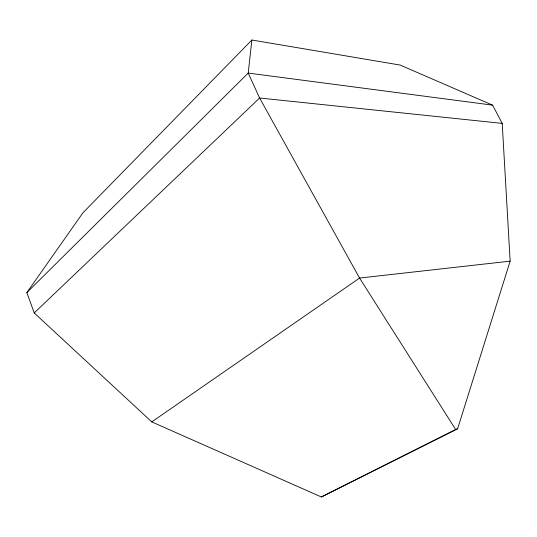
<?xml version="1.0" encoding="UTF-8"?>
<svg xmlns="http://www.w3.org/2000/svg" width="537" height="537" viewBox="0 0 537 537"><rect width="100%" height="100%" fill="white"/><g stroke="black" fill="none" stroke-linecap="round" stroke-linejoin="round"><path stroke-width="0.81" d="M251.88 40.02L248.215 73.072L259.606 98.009L359.568 278.059L455.651 429.506L457.605 428.821L510.15 261.143L502.209 123.389L492.57 105.138L400.172 65.071L251.88 40.02L82.899 212.853L26.85 292.591L34.227 312.937L151.763 421.894L321.374 496.98L457.605 428.821M26.85 292.591L248.215 73.072L492.57 105.138M34.227 312.937L259.606 98.009L502.209 123.389M151.763 421.894L359.568 278.059L510.15 261.143M321.374 496.98L455.651 429.506"/></g></svg>
